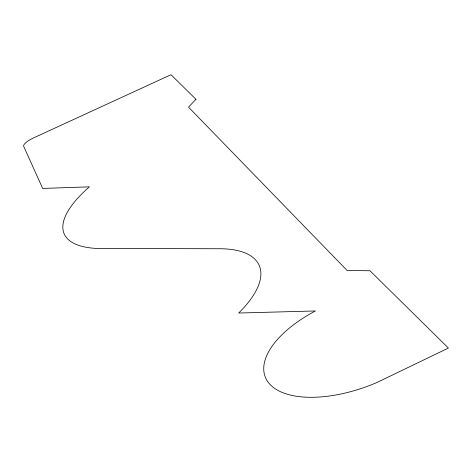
<?xml version="1.0" encoding="UTF-8"?>
<svg xmlns="http://www.w3.org/2000/svg" width="472" height="472" viewBox="0 0 472 472"><rect width="100%" height="100%" fill="white"/><g stroke="black" fill="none" stroke-linecap="round" stroke-linejoin="round"><path stroke-width="0.71" d="M195.945 99.297L188.523 107.156L347.115 270.486L369.954 270.757L448.4 348.059L377.447 382.261A93.721 45.164 -20.8 0 1 269.341 383.689A93.721 45.164 -20.8 0 1 315.414 310.959L238.673 313.024A112.761 46.693 -24.5 0 0 217.332 248.744L107.881 248.473A133.045 45.725 -23.1 0 1 89.415 186.841L42.669 188.434L23.694 146.338A12.726 3.564 -24.6 0 1 33.713 137.836L170.994 74.712L195.945 99.297"/></g></svg>
